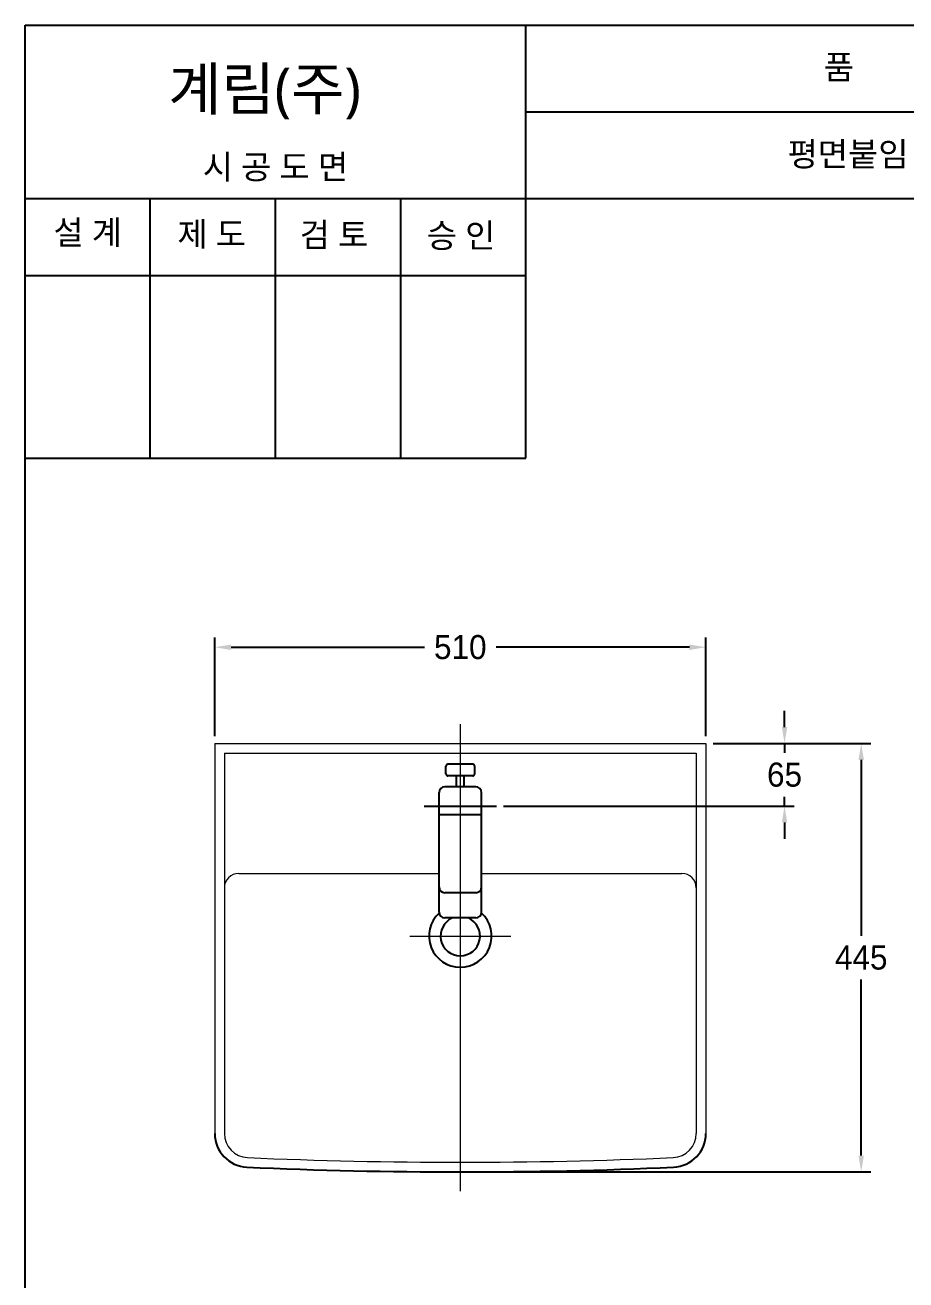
# Model space of a CAD drawing. Header units: millimetres. Extents: x 0 to 1800, y -67 to 2530.
# Drawn here: x 0 to 915, y 1227 to 2530 of the extents above; entities that cross this region are included whole.
import ezdxf
from ezdxf.enums import TextEntityAlignment as Align
from ezdxf.lldxf.tags import DXFTag

# ---------------------------------------------------------------- set-up
doc = ezdxf.new("R2010")
doc.units = ezdxf.units.MM
doc.layers.get('Defpoints').update_dxf_attribs({"color": 1})
for name, color, linetype in [('TEXT', 7, 'Continuous'), ('내부선 및 부속', 4, 'Continuous'), ('도각라인', 7, 'Continuous'), ('외형선', 3, 'Continuous'), ('중심선', 1, 'DASHED'), ('치수선', 7, 'Continuous')]:
    doc.layers.add(name, color=color, linetype=linetype)
doc.styles.add('____', font='')
doc.styles.add('맑은고딕_통일', font='malgun.ttf', dxfattribs={"height": 25})
doc.styles.get('____').set_extended_font_data('굴림')
tags = doc.linetypes.add('DASHDOT', pattern=[70, 31, -13, 13, -13]).pattern_tags.tags
tags[10:11] = [DXFTag(74, 4), DXFTag(75, 0), DXFTag(340, '0'), DXFTag(46, 0.0), DXFTag(50, 0.0), DXFTag(44, 0.0), DXFTag(45, 0.0)]
tags[8:9] = [DXFTag(74, 4), DXFTag(75, 0), DXFTag(340, '0'), DXFTag(46, 0.0), DXFTag(50, 0.0), DXFTag(44, 0.0), DXFTag(45, 0.0)]
tags[6:7] = [DXFTag(74, 4), DXFTag(75, 0), DXFTag(340, '0'), DXFTag(46, 0.0), DXFTag(50, 0.0), DXFTag(44, 0.0), DXFTag(45, 0.0)]
tags[4:5] = [DXFTag(74, 4), DXFTag(75, 0), DXFTag(340, '0'), DXFTag(46, 0.0), DXFTag(50, 0.0), DXFTag(44, 0.0), DXFTag(45, 0.0)]
tags = doc.linetypes.add('DASHED', pattern=[25.72, 12.86, -12.86]).pattern_tags.tags
tags[6:7] = [DXFTag(74, 4), DXFTag(75, 0), DXFTag(340, '0'), DXFTag(46, 0.0), DXFTag(50, 0.0), DXFTag(44, 0.0), DXFTag(45, 0.0)]
tags[4:5] = [DXFTag(74, 4), DXFTag(75, 0), DXFTag(340, '0'), DXFTag(46, 0.0), DXFTag(50, 0.0), DXFTag(44, 0.0), DXFTag(45, 0.0)]
doc.dimstyles.new('MSADIM', dxfattribs={"dimtxt": 33, "dimasz": 17, "dimexe": 10, "dimexo": 7.5, "dimgap": 10, "dimtad": 0, "dimtih": 1, "dimtoh": 1, "dimdec": 0, "dimzin": 1, "dimdsep": 46, "dimtxsty": '____', "dimcen": 11.25, "dimadec": 0, "dimazin": 0, "dimtfac": 1, "dimtdec": 0, "dimtix": 1, "dimtmove": 0, "dimatfit": 3, "dimfxl": 0, "dimtolj": 1, "dimtzin": 1, "dimarcsym": 0})

# ---------------------------------------------------------------- blocks, each defined once
blk = doc.blocks.new('*D1')
at = {"layer": 'Defpoints', "color": 0, "linetype": 'Continuous'}
for p in [(706.9, 1883.8), (196.9, 1783.8), (706.9, 1783.8)]:
    blk.add_point(p, dxfattribs=at)
at = {"layer": '치수선', "color": 0, "linetype": 'Continuous', "lineweight": -2}
for p, q in [((196.9, 1791.3), (196.9, 1893.8)), ((706.9, 1791.3), (706.9, 1893.8)), ((213.9, 1883.8), (414.6, 1883.8)), ((689.9, 1883.8), (489.3, 1883.8))]:
    blk.add_line(p, q, dxfattribs=at)
at = {"layer": '치수선', "color": 0, "linetype": 'Continuous'}
for points in [[(213.9, 1886.6), (213.9, 1880.9), (196.9, 1883.8)], [(689.9, 1886.6), (689.9, 1880.9), (706.9, 1883.8)]]:
    blk.add_solid(points, dxfattribs=at)
at = {"layer": '치수선', "color": 0, "linetype": 'Continuous', "insert": (451.9, 1883.8), "char_height": 25, "attachment_point": 5, "style": '____'}
blk.add_mtext('\\A1;510', dxfattribs=at)
blk = doc.blocks.new('*D2')
at = {"layer": 'Defpoints', "color": 0, "linetype": 'Continuous'}
for p in [(706.9, 1783.8), (489.4, 1718.8), (788.6, 1718.8)]:
    blk.add_point(p, dxfattribs=at)
at = {"layer": '치수선', "color": 0, "linetype": 'Continuous', "lineweight": -2}
for p, q in [((788.6, 1800.8), (788.6, 1817.8)), ((714.4, 1783.8), (798.6, 1783.8)), ((788.6, 1783.8), (788.6, 1774.1)), ((788.6, 1718.8), (788.6, 1728.5)), ((496.9, 1718.8), (798.6, 1718.8)), ((788.6, 1701.8), (788.6, 1684.8))]:
    blk.add_line(p, q, dxfattribs=at)
at = {"layer": '치수선', "color": 0, "linetype": 'Continuous'}
for points in [[(785.8, 1800.8), (791.4, 1800.8), (788.6, 1783.8)], [(785.8, 1701.8), (791.4, 1701.8), (788.6, 1718.8)]]:
    blk.add_solid(points, dxfattribs=at)
at = {"layer": '치수선', "color": 0, "linetype": 'Continuous', "insert": (788.6, 1751.3), "char_height": 25, "attachment_point": 5, "style": '____'}
blk.add_mtext('\\A1;65', dxfattribs=at)
blk = doc.blocks.new('*D3')
at = {"layer": 'Defpoints', "color": 0, "linetype": 'Continuous'}
for p in [(706.9, 1783.8), (451.9, 1338.8), (868.2, 1338.8)]:
    blk.add_point(p, dxfattribs=at)
at = {"layer": '치수선', "color": 0, "linetype": 'Continuous', "lineweight": -2}
for p, q in [((714.4, 1783.8), (878.2, 1783.8)), ((868.2, 1766.8), (868.2, 1584.1)), ((868.2, 1355.8), (868.2, 1538.5)), ((459.4, 1338.8), (878.2, 1338.8))]:
    blk.add_line(p, q, dxfattribs=at)
at = {"layer": '치수선', "color": 0, "linetype": 'Continuous'}
for points in [[(865.4, 1766.8), (871, 1766.8), (868.2, 1783.8)], [(865.4, 1355.8), (871, 1355.8), (868.2, 1338.8)]]:
    blk.add_solid(points, dxfattribs=at)
at = {"layer": '치수선', "color": 0, "linetype": 'Continuous', "insert": (868.2, 1561.3), "char_height": 25, "attachment_point": 5, "style": '____'}
blk.add_mtext('\\A1;445', dxfattribs=at)

msp = doc.modelspace()

# ---------------------------------------------------------------- linework, layer by layer
at = {"layer": '내부선 및 부속', "lineweight": 18}
for p, q in [((206.9, 1773.8), (206.9, 1378.7)), ((206.9, 1773.8), (696.9, 1773.8)), ((696.9, 1773.8), (696.9, 1378.7)), ((221.9, 1648.8), (429.9, 1648.8)), ((473.9, 1648.8), (681.9, 1648.8))]:
    msp.add_line(p, q, dxfattribs=at)
at = {"layer": '내부선 및 부속', "linetype": 'Continuous'}
for p, q in [((464.9, 1762.2), (438.9, 1762.2)), ((464.9, 1750.2), (438.9, 1750.2)), ((447.9, 1738.8), (447.9, 1750.2)), ((455.9, 1738.8), (455.9, 1750.2)), ((467.9, 1738.8), (435.9, 1738.8)), ((429.9, 1634.8), (429.9, 1732.8)), ((473.9, 1634.8), (473.9, 1732.8)), ((473.9, 1709.6), (429.9, 1709.6)), ((429.9, 1608.6), (429.9, 1634.8)), ((473.9, 1608.6), (473.9, 1634.8)), ((467.9, 1628.8), (435.9, 1628.8)), ((467.9, 1602.6), (435.9, 1602.6))]:
    msp.add_line(p, q, dxfattribs=at)
for centre, radius, start, end in [((438.9, 1760.2), 2, 90, 180), ((464.9, 1760.2), 2, 0, 90), ((438.9, 1752.2), 2, 180, 270), ((464.9, 1752.2), 2, 270, 0), ((435.9, 1732.8), 6, 90, 180), ((467.9, 1732.8), 6, 0, 90), ((435.9, 1634.8), 6, 180, 270), ((467.9, 1634.8), 6, 270, 0), ((435.9, 1608.6), 6, 180, 270), ((467.9, 1608.6), 6, 270, 0)]:
    msp.add_arc(centre, radius, start, end, dxfattribs=at)
at = {"layer": '내부선 및 부속', "lineweight": 18}
for centre, radius, start, end in [((221.9, 1633.8), 15, 90, 180), ((681.9, 1633.8), 15, 0, 90), ((231.9, 1378.7), 25, 180, 267.4604), ((671.9, 1378.7), 25, 272.5396, 0), ((451.9, 6338.8), 4990, 267.4604, 272.5396)]:
    msp.add_arc(centre, radius, start, end, dxfattribs=at)
at = {"layer": '내부선 및 부속'}
for radius, start, end in [(32.5, 132.6037, 47.3963), (20.5, 113.7896, 66.2104)]:
    msp.add_arc((451.9, 1583.8), radius, start, end, dxfattribs=at)
at = {"layer": '내부선 및 부속', "linetype": 'Continuous'}
for points in [[(436.9, 1752.2), (436.9, 1756.2), (436.9, 1760.2)], [(466.9, 1752.2), (466.9, 1756.2), (466.9, 1760.2)]]:
    msp.add_open_spline(points, degree=2, dxfattribs=at)
at = {"layer": '도각라인'}
for p, q in [((0, 0), (0, 2530)), ((0, 2530), (1800, 2530)), ((520, 2080), (520, 2530)), ((520, 2440), (1800, 2440)), ((0, 2350), (1800, 2350)), ((130, 2080), (130, 2350)), ((260, 2080), (260, 2350)), ((390, 2080), (390, 2350)), ((0, 2270), (520, 2270)), ((0, 2080), (520, 2080))]:
    msp.add_line(p, q, dxfattribs=at)
at = {"layer": '외형선', "lineweight": 18}
for p, q in [((196.9, 1783.8), (196.9, 1378.7)), ((196.9, 1783.8), (706.9, 1783.8)), ((706.9, 1783.8), (706.9, 1378.7))]:
    msp.add_line(p, q, dxfattribs=at)
at = {"layer": '외형선'}
for centre, radius, start, end in [((231.9, 1378.7), 35, 180, 267.4604), ((671.9, 1378.7), 35, 272.5396, 0), ((451.9, 6338.8), 5000, 267.4604, 272.5396)]:
    msp.add_arc(centre, radius, start, end, dxfattribs=at)
at = {"layer": '중심선', "lineweight": 18}
for p, q in [((451.9, 1803.8), (451.9, 1318.8)), ((399.4, 1583.8), (504.4, 1583.8))]:
    msp.add_line(p, q, dxfattribs=at)
at = {"layer": '중심선', "linetype": 'DASHDOT'}
msp.add_line((414.4, 1718.8), (489.4, 1718.8), dxfattribs=at)

# ---------------------------------------------------------------- texts
at = {"layer": 'TEXT', "style": '맑은고딕_통일'}
msp.add_text('계림(주)', height=44, dxfattribs=at).set_placement((148.7, 2441.8))
for s, p in [('품             명', (915.7, 2486.4)), ('평면붙임 세면기', (905.8, 2396)), ('시 공 도 면', (259.9, 2382.7)), ('설 계', (65, 2314.6)), ('제 도', (193.8, 2312.9)), ('검 토', (320.8, 2312.3)), ('승 인', (452.7, 2311.4))]:
    msp.add_text(s, height=25, dxfattribs=at).set_placement(p, align=Align.MIDDLE_CENTER)

# ---------------------------------------------------------------- dimensions: what is measured, and where the dimension line sits
at = {"layer": '치수선', "linetype": 'Continuous'}
dim = msp.add_linear_dim(base=(706.9, 1883.8), p1=(196.9, 1783.8), p2=(706.9, 1783.8), dimstyle='MSADIM', override={"dimtxt": 25}, dxfattribs=at)
dim.commit()
dim.dimension.update_dxf_attribs({"geometry": '*D1', "text_midpoint": (451.9, 1883.8)})
for base, p2, picture, middle in [((788.6, 1718.8), (489.4, 1718.8), '*D2', (788.6, 1751.3)), ((868.2, 1338.8), (451.9, 1338.8), '*D3', (868.2, 1561.3))]:
    dim = msp.add_linear_dim(base=base, p1=(706.9, 1783.8), p2=p2, angle=90, dimstyle='MSADIM', override={"dimtxt": 25}, dxfattribs=at)
    dim.commit()
    dim.dimension.update_dxf_attribs({"geometry": picture, "text_midpoint": middle})

doc.saveas('drawing.dxf')
